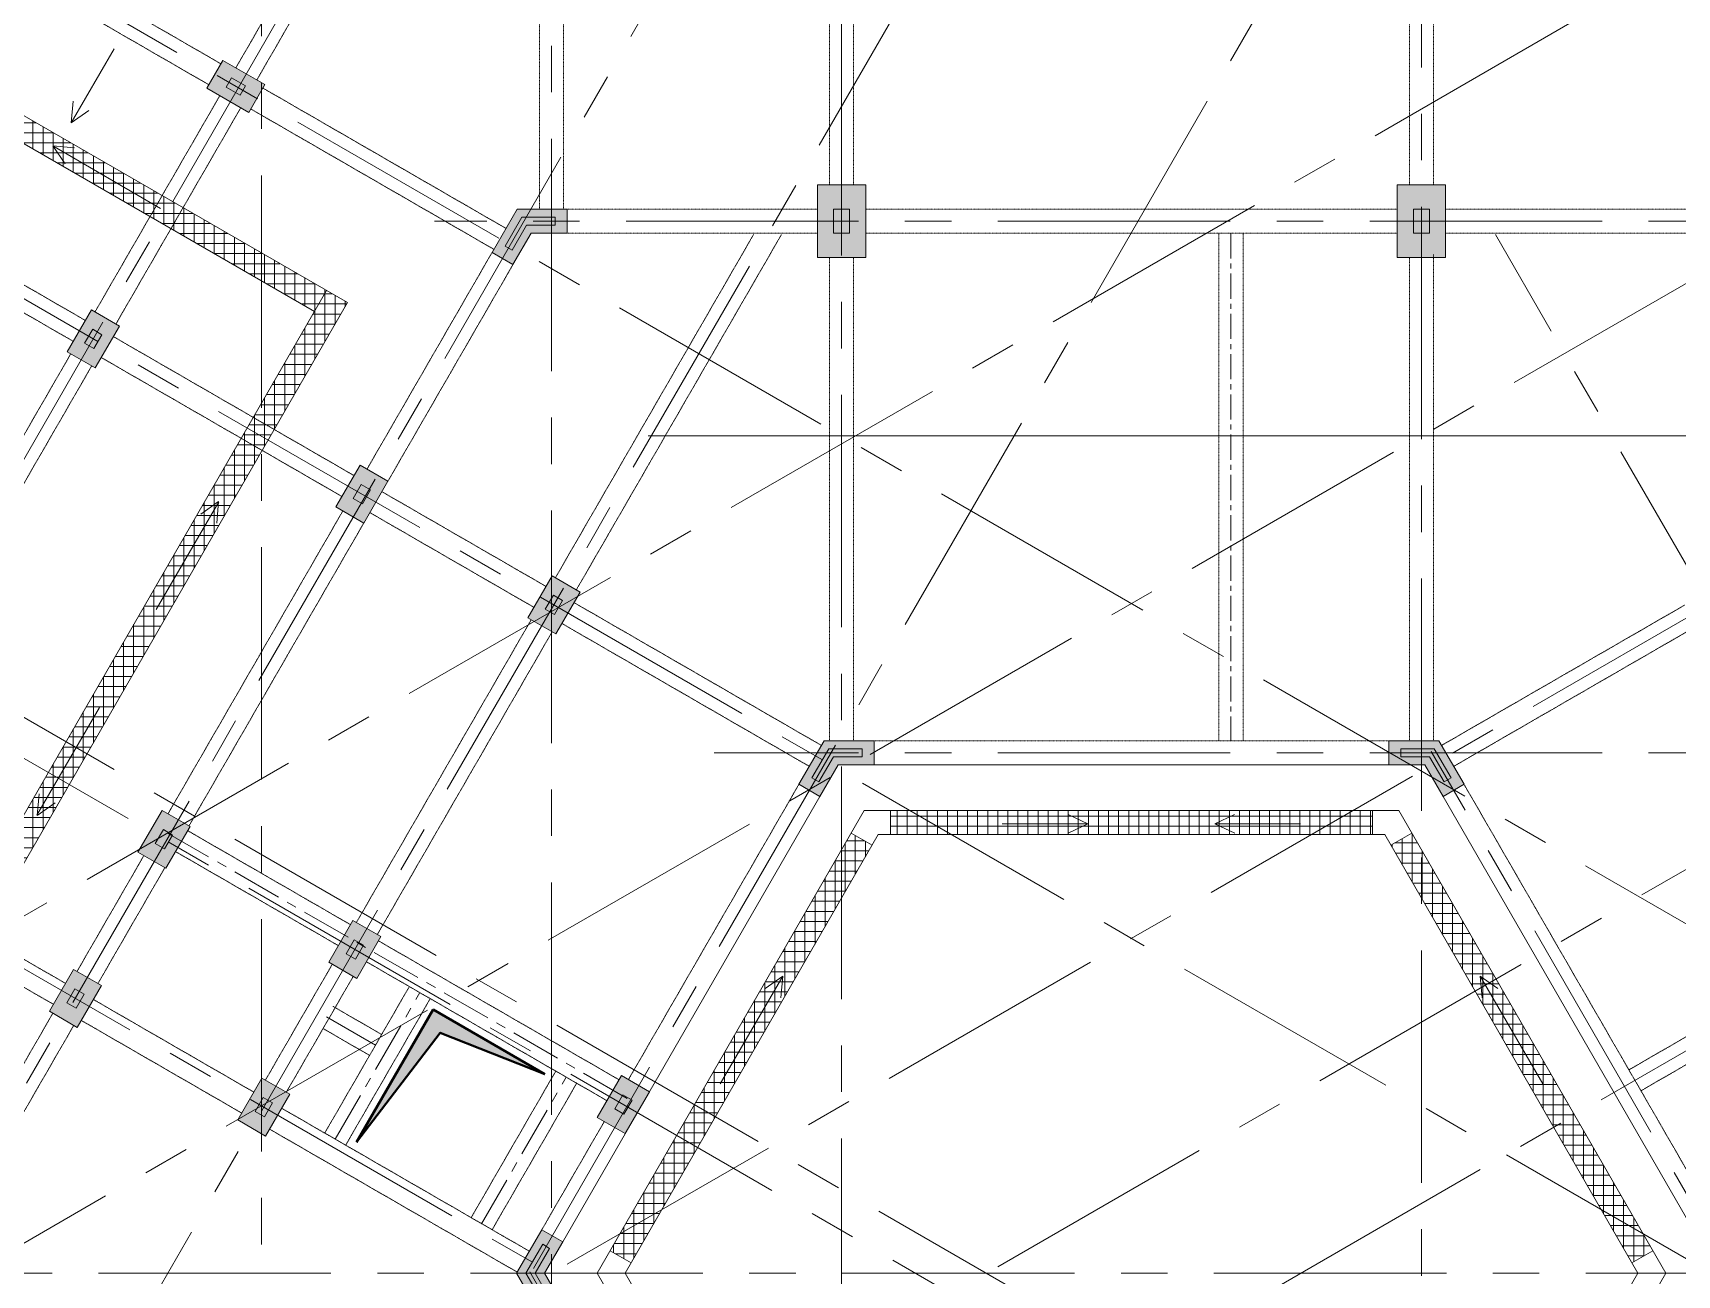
# Model space of a CAD drawing. Header units: millimetres. Extents: x 340192 to 549303, y -616317 to -538642.
# Drawn here: x 540848 to 543059, y -585735 to -584065 of the extents above; entities that cross this region are included whole.
import ezdxf
from ezdxf.lldxf.tags import DXFTag

# ---------------------------------------------------------------- set-up
doc = ezdxf.new("R2010")
doc.units = ezdxf.units.MM
doc.header["$LTSCALE"] = 250
doc.header["$MEASUREMENT"] = 0
for name, pattern in [('( Center )', [2, 1.25, -0.25, 0.25, -0.25]), ('__CENTER__0', [2000, 1250, -250, 250, -250]), ('HIDDEN', [375, 250, -125])]:
    doc.linetypes.add(name, pattern=pattern)
for name, color, linetype, lineweight in [('CV-AB-CJ', 2, 'Continuous', 0), ('CV-CB-BEAM', 7, 'Continuous', 0), ('CV-CB-COLUMN', 3, 'Continuous', 0), ('CV-CB-DRAIN', 25, 'Continuous', 0), ('CV-CB-GRID', 8, 'CENTER', 5), ('CV-CB-SHADE', 25, 'Continuous', 0), ('CV-GRID_LINE', 8, 'CENTER', 0), ('CV-MISC', 3, 'Continuous', 0), ('CV-SHADE', 25, 'Continuous', 0), ('CV-WALL', 3, 'Continuous', 40)]:
    doc.layers.add(name, color=color, linetype=linetype, lineweight=lineweight)
tags = doc.linetypes.add('CENTER', pattern=[2, 1.25, -0.25, 0.25, -0.25]).pattern_tags.tags
tags[10:11] = [DXFTag(74, 4), DXFTag(75, 0), DXFTag(340, '0'), DXFTag(46, 1.0), DXFTag(50, 0.0), DXFTag(44, 0.0), DXFTag(45, 0.0)]
tags[8:9] = [DXFTag(74, 4), DXFTag(75, 0), DXFTag(340, '0'), DXFTag(46, 1.0), DXFTag(50, 0.0), DXFTag(44, 0.0), DXFTag(45, 0.0)]
tags[6:7] = [DXFTag(74, 4), DXFTag(75, 0), DXFTag(340, '0'), DXFTag(46, 1.0), DXFTag(50, 0.0), DXFTag(44, 0.0), DXFTag(45, 0.0)]
tags[4:5] = [DXFTag(74, 4), DXFTag(75, 0), DXFTag(340, '0'), DXFTag(46, 1.0), DXFTag(50, 0.0), DXFTag(44, 0.0), DXFTag(45, 0.0)]
pattern_1 = [(210, (0, 0), (211588534117.6836, -366482091390.8489), []), (300.0000000000001, (0, 0), (366482091390.849, 211588534117.6835), [])]

msp = doc.modelspace()

# ---------------------------------------------------------------- hatches: boundary and pattern name
at = {"layer": 'CV-CB-DRAIN', "linetype": 'Continuous', "ltscale": 0.000108333329468254}
h = msp.add_hatch(dxfattribs=at)
h.set_pattern_fill('NET', color=8, style=0, pattern_type=2)
h.set_pattern_definition(pattern_1)
h.paths.add_polyline_path([(540677.0919029257, -584084.859741576), (540660.8419035053, -584113.0055661949), (541226.2260832795, -584439.4302745828), (541242.4760826994, -584411.2844499642)])
h.paths.add_polyline_path([(540115.067834598, -585058.313982995), (540098.8178351781, -585086.4598076137), (540664.2020149523, -585412.884516002), (540680.4520143726, -585384.7386913833)])
h = msp.add_hatch(dxfattribs=at)
h.set_pattern_fill('NET', color=8, style=0, pattern_type=2)
h.set_pattern_definition(pattern_1)
h.paths.add_polyline_path([(540815.6523082193, -584202.3853950296), (540787.4601284212, -584186.1086324343), (540241.7324146937, -585131.4438124096), (540269.8782393121, -585147.6938118299)])
h.paths.add_polyline_path([(541270.6219073186, -584427.5344493843), (541242.4760826994, -584411.2844499642), (540664.2020149523, -585412.884516002), (540692.3478395712, -585429.1345154222)])
h = msp.add_hatch(dxfattribs=at)
h.set_pattern_fill('NET', color=256, style=0, pattern_type=2)
h.set_pattern_definition([(0, (0, 0), (0, 846354136.470734), []), (90, (0, 0), (-846354136.470734, 5.183793670870033e-08), [])])
h.paths.add_polyline_path([(542649.4203075664, -585110.4153659169), (542000.7675169489, -585110.4153659169), (542000.7675169489, -585142.9153647574), (542649.4203075664, -585142.9153647574)])
h = msp.add_hatch(dxfattribs=at)
h.set_pattern_fill('NET', color=256, style=0, pattern_type=2)
h.set_pattern_definition([(240, (0, 0), (732964182.781697, -423177068.2353674), []), (329.9999999999999, (0, 0), (423177068.2353675, 732964182.7816969), [])])
h.paths.add_polyline_path([(541976.3925178184, -585156.9882770667), (541948.2466931998, -585140.7382776465), (541623.9202978917, -585702.4880725567), (541652.0661225105, -585718.7380719769)])
h = msp.add_hatch(dxfattribs=at)
h.set_pattern_fill('NET', color=256, style=0, pattern_type=2)
h.set_pattern_definition([(120, (0, 0), (-732964182.7816975, -423177068.2353666), []), (210, (0, 0), (423177068.2353677, -732964182.7816969), [])])
h.paths.add_polyline_path([(542701.9411313154, -585140.7382776465), (542673.7953066966, -585156.9882770667), (542998.1217020048, -585718.7380719766), (543026.2675266237, -585702.4880725562)])
at = {"layer": 'CV-CB-SHADE', "ltscale": 2.900624896512499e-07}
h = msp.add_hatch(dxfattribs=at)
h.set_pattern_fill('NET', color=256, style=0, pattern_type=2)
h.set_pattern_definition([(0, (62352.936103, -57441.8344), (0, 13.541666), []), (90, (62352.936103, -57441.8344), (-13.541666, 8.293522051011272e-16), [])])
h.paths.add_polyline_path([(540665.7674228139, -584115.8493160935), (540787.4601284212, -584186.1086324342), (540241.7324146937, -585131.4438124096), (540119.9933539073, -585061.1577328936), (540103.7433544867, -585089.3035575125), (540692.3478395712, -585429.1345154222), (541270.6219073186, -584427.5344493843), (540682.0174222345, -584087.7034914747)])
h.paths.add_polyline_path([(541226.2260832795, -584439.4302745827), (540680.4520143726, -585384.7386913832), (540269.8782393121, -585147.6938118299), (540815.652308219, -584202.3853950296)], flags=16)
at = {"layer": 'CV-CB-SHADE', "ltscale": 0.108333329468254, "extrusion": (0, 0, -1)}
for points in [[(-541137.9275509166, -584171.752288963), (-541159.5942168104, -584134.2245228047), (-541103.3025675731, -584101.7245239641), (-541081.6359016789, -584139.2522901222)], [(-541967.5939258289, -584366.7070591173), (-541967.5939258289, -584269.2070625959), (-541902.5939281477, -584269.2070625959), (-541902.5939281477, -584366.7070591173)], [(-542747.5938980001, -584366.7070591173), (-542747.5938980001, -584269.2070625959), (-542682.5939003191, -584269.2070625959), (-542682.5939003191, -584366.7070591173)], [(-540931.4126285807, -584515.3632922487), (-540963.9126274212, -584459.0716430095), (-540926.3848612643, -584437.4049771158), (-540893.8848624238, -584493.6966263552)], [(-541292.6173778552, -584723.9049514753), (-541325.117376696, -584667.6133022361), (-541287.5896105365, -584645.9466363424), (-541255.089611696, -584702.2382855817)], [(-541550.9269821246, -584872.9581380512), (-541583.4269809647, -584816.666488812), (-541545.8992148055, -584794.9998229184), (-541513.3992159652, -584851.2914721577)], [(-541026.4413453005, -585188.1853635007), (-541058.9413441413, -585131.8937142633), (-541021.4135779828, -585110.2270483695), (-540988.9135791423, -585166.5186976071)], [(-541283.0729244318, -585336.2697418111), (-541315.5729232721, -585279.9780925736), (-541278.0451571135, -585258.3114266798), (-541245.5451582728, -585314.6030759175)], [(-540907.3083617213, -585402.1130750905), (-540939.808360562, -585345.821425853), (-540902.2805944037, -585324.1547599592), (-540869.7805955628, -585380.4464091968)], [(-541160.656261314, -585548.3016201352), (-541193.1562601548, -585492.0099708976), (-541155.6284939963, -585470.3433050038), (-541123.128495156, -585526.6349542415)], [(-541644.2421956835, -585544.8728507755), (-541676.7421945239, -585488.5812015377), (-541639.2144283658, -585466.9145356442), (-541606.714429525, -585523.2061848817)]]:
    msp.add_hatch(color=25, dxfattribs=at).paths.add_polyline_path(points)
at = {"layer": 'CV-CB-SHADE', "linetype": 'Continuous', "ltscale": 0.108333329468254, "extrusion": (0, 0, -1)}
for points in [[(-541493.2345611079, -584376.4257972046), (-541517.6095602378, -584334.2070602769), (-541566.3595585, -584334.2070602769), (-541566.3595585, -584301.7070614364), (-541498.8456771622, -584301.7070614364), (-541465.0887364923, -584360.1757977867)], [(-541906.0399888421, -585091.4257716945), (-541930.4149879719, -585049.2070347667), (-541979.164986234, -585049.2070347667), (-541979.164986234, -585016.7070359263), (-541911.6511048962, -585016.7070359263), (-541877.8941642268, -585075.1757722765)], [(-542744.1478356731, -585091.4257716945), (-542772.2936602889, -585075.1757722765), (-542738.536719619, -585016.7070359263), (-542671.0228382814, -585016.7070359263), (-542671.0228382814, -585049.2070347667), (-542719.7728365436, -585049.2070347667)], [(-541531.9652375713, -585791.2797189307), (-541560.1110621864, -585775.0297195116), (-541535.7360630556, -585732.8109825847), (-541560.1110621862, -585690.5922456548), (-541531.9652375671, -585674.3422462348), (-541498.2082968989, -585732.8109825818)]]:
    msp.add_hatch(color=25, dxfattribs=at).paths.add_polyline_path(points)
at = {"layer": 'CV-CB-SHADE', "ltscale": 2.900624896512499e-07}
h = msp.add_hatch(dxfattribs=at)
h.set_pattern_fill('NET', color=256, style=0, pattern_type=2)
h.set_pattern_definition([(0, (62147.361753, -60527.57887200001), (0, 13.541666), []), (90, (62147.361753, -60527.57887200001), (-13.541666, 8.293795901011272e-16), [])])
h.paths.add_polyline_path([(542000.7675169489, -585110.4153659169), (542000.7675169489, -585142.9153647574), (542649.4203075664, -585142.9153647574), (542649.4203075664, -585110.4153659169)])
h = msp.add_hatch(dxfattribs=at)
h.set_pattern_fill('NET', color=256, style=0, pattern_type=2)
h.set_pattern_definition([(0, (62009.91489099999, -60506.49624099999), (0, 13.541666), []), (90, (62009.91489099999, -60506.49624099999), (-13.541666, 8.293522051011272e-16), [])])
h.paths.add_polyline_path([(541623.9202978917, -585702.4880725567), (541652.0661225105, -585718.7380719769), (541976.3925178184, -585156.9882770667), (541948.2466931998, -585140.7382776465)])
h = msp.add_hatch(dxfattribs=at)
h.set_pattern_fill('NET', color=256, style=0, pattern_type=2)
h.set_pattern_definition([(0, (62528.665949, -60536.45576900001), (0, 13.541666), []), (90, (62528.665949, -60536.45576900001), (-13.541666, 8.293522051011272e-16), [])])
h.paths.add_polyline_path([(542701.9411313154, -585140.7382776465), (542673.7953066966, -585156.9882770667), (542998.1217020048, -585718.7380719766), (543026.2675266237, -585702.4880725562)])
at = {"layer": 'CV-SHADE', "linetype": 'Continuous', "ltscale": 0.0001354166618353175, "extrusion": (0, 0, -1)}
msp.add_hatch(color=256, dxfattribs=at).paths.add_polyline_path([(-541283.0145498769, -585556.4808670261), (-541395.5090298074, -585409.2632332871), (-541536.0385089013, -585464.8884655435), (-541386.0028019842, -585378.265309767)])

# ---------------------------------------------------------------- linework, layer by layer
at = {"layer": 'CV-AB-CJ', "color": 2, "ltscale": 0.108333329468254, "elevation": -232618.3581782758, "flags": 128}
for points in [[(541505.1003048554, -584312.5403943832), (541550.1095590796, -584312.5403943832), (541550.1095590796, -584323.3737273301), (541511.3549325487, -584323.3737273301), (541491.9776192812, -584356.9362184238), (541482.5956777422, -584351.5195519504), (541505.1003048554, -584312.5403943832)], [(541917.9057325899, -585027.540368873), (541962.9149868138, -585027.540368873), (541962.9149868138, -585038.3737018199), (541924.1603602829, -585038.3737018199), (541904.7830470159, -585071.9361929137), (541895.4011054762, -585066.5195264401), (541917.9057325899, -585027.540368873)], [(542732.2820935637, -585027.540368873), (542687.2728393389, -585027.540368873), (542687.2728393389, -585038.3737018199), (542726.0274658703, -585038.3737018199), (542745.4047791372, -585071.9361929137), (542754.7867206767, -585066.5195264401), (542732.2820935637, -585027.540368873)], [(541510.7175537586, -585732.8109847553), (541533.2221808702, -585693.8318271914), (541542.60412241, -585699.2484936648), (541523.2268091448, -585732.810984755), (541542.6041224133, -585766.373475848), (541533.222180874, -585771.7901423216), (541510.7175537586, -585732.8109847553)]]:
    msp.add_lwpolyline(points, dxfattribs=at)
at = {"layer": 'CV-AB-CJ', "color": 2, "ltscale": 0.0001354166618353174}
for points in [[(541133.6081027389, -584135.9004608805, -232618.3581782758), (541126.3858988298, -584148.4096849936, -232618.3581782758), (541107.6220157506, -584137.5763520466, -232618.3581782758), (541114.84421966, -584125.0671279335, -232618.3581782758)], [(540940.5700234534, -584470.6132950962, -232618.3581782758), (540928.0607993404, -584463.3910911874, -232618.3581782758), (540917.2274663938, -584482.1549742668, -232618.3581782758), (540929.7366905067, -584489.3771781756, -232618.3581782758)], [(541301.774772726, -584679.1549543224, -232618.3581782758), (541289.2655486128, -584671.9327504134, -232618.3581782758), (541278.4322156663, -584690.6966334928, -232618.3581782758), (541290.9414397794, -584697.9188374018, -232618.3581782758)], [(541560.0843769953, -584828.2081408983, -232618.3581782758), (541547.5751528823, -584820.9859369894, -232618.3581782758), (541536.7418199355, -584839.7498200687, -232618.3581782758), (541549.2510440486, -584846.9720239777, -232618.3581782758)], [(541035.598740989, -585143.4353668218, -232618.3581782758), (541023.0895168761, -585136.2131629129, -232618.3581782758), (541012.2561839294, -585154.9770459924, -232618.3581782758), (541024.7654080427, -585162.1992499011, -232618.3581782758)], [(541292.2303201201, -585291.5197451321, -232618.3581782758), (541279.7210960068, -585284.2975412232, -232618.3581782758), (541268.8877630605, -585303.0614243026, -232618.3581782758), (541281.3969871731, -585310.2836282116, -232618.3581782758)], [(540916.4657574099, -585357.3630784114, -232618.3581782758), (540903.9565332968, -585350.1408745026, -232618.3581782758), (540893.1232003503, -585368.904757582, -232618.3581782758), (540905.6324244629, -585376.1269614908, -232618.3581782758)], [(541169.8136570024, -585503.5516234562, -232618.3581782758), (541157.3044328897, -585496.3294195475, -232618.3581782758), (541146.471099943, -585515.0933026267, -232618.3581782758), (541158.9803240561, -585522.3155065356, -232618.3581782758)], [(541653.3995913722, -585500.1228540938, -232618.3581782758), (541640.8903672592, -585492.900650185, -232618.3581782758), (541630.0570343124, -585511.6645332644, -232618.3581782758), (541642.5662584255, -585518.8867371732, -232618.3581782758)]]:
    msp.add_3dface(points, dxfattribs=at)
at = {"layer": 'CV-AB-CJ', "color": 2, "ltscale": 0.108333329468254}
for points in [[(541945.9272599353, -584301.7070614364, -232618.3581782758), (541924.2605940417, -584301.7070614364, -232618.3581782758), (541924.2605940417, -584334.2070602769, -232618.3581782758), (541945.9272599353, -584334.2070602769, -232618.3581782758)], [(542725.9272321066, -584301.7070614364, -232618.3581782758), (542704.2605662128, -584301.7070614364, -232618.3581782758), (542704.2605662128, -584334.2070602769, -232618.3581782758), (542725.9272321066, -584334.2070602769, -232618.3581782758)]]:
    msp.add_3dface(points, dxfattribs=at)
at = {"layer": 'CV-CB-BEAM', "linetype": 'HIDDEN', "ltscale": 4.333333178730159e-07}
for p, q in [((541528.8439406661, -583917.1237422961, -232618.3581782758), (541528.8439406661, -584301.7070614364, -232618.3581782758)), ((541561.3439395064, -583917.1237422961, -232618.3581782758), (541561.3439395064, -584301.7070614364, -232618.3581782758)), ((541918.8439267514, -583907.9154088192, -232618.3581782758), (541918.8439267514, -584269.2070625959, -232618.3581782758)), ((541951.3439255919, -583907.9154088192, -232618.3581782758), (541951.3439255919, -584269.2070625959, -232618.3581782758)), ((542698.8438989228, -584269.2070625959, -232618.3581782758), (542698.8438989228, -583907.9154088192, -232618.3581782758)), ((542731.3438977635, -584269.2070625959, -232618.3581782758), (542731.3438977635, -583907.9154088192, -232618.3581782758)), ((540790.9901635292, -583927.6655011115, -232618.3581782758), (541100.5942343358, -584106.4154947344, -232618.3581782758)), ((541120.659158602, -584111.7453564669, -232618.3581782758), (541221.1582564615, -583937.6758128598, -232618.3581782758)), ((540774.7401641094, -583955.8113257291, -232618.3581782758), (541084.344234916, -584134.561319352, -232618.3581782758)), ((541148.8049832209, -584127.9953558873, -232618.3581782758), (541249.3040810804, -583953.9258122799, -232618.3581782758)), ((541156.8858835729, -584138.9154935756, -232618.3581782758), (541483.8465454085, -584327.6863197013, -232618.3581782758)), ((541098.9924927086, -584149.2731226255, -232618.3581782758), (540931.0758320325, -584440.1133103536, -232618.3581782758)), ((540959.2216566516, -584456.3633097738, -232618.3581782758), (541127.1383173276, -584165.5231220459, -232618.3581782758)), ((541140.6358841528, -584167.0613181943, -232618.3581782758), (541467.5965459881, -584355.8321443198, -232618.3581782758)), ((540586.6082281275, -584259.998729591, -232618.3581782758), (540918.2598615533, -584451.4778894268, -232618.3581782758)), ((540570.3582287076, -584288.1445542098, -232618.3581782758), (540902.0098621335, -584479.6237140457, -232618.3581782758)), ((541902.5939273313, -584301.7070614364, -232618.3581782758), (541566.3595584998, -584301.7070614364, -232618.3581782758)), ((542682.5938995028, -584301.7070614364, -232618.3581782758), (541967.5939250122, -584301.7070614364, -232618.3581782758)), ((543083.8282660156, -584301.7070614364, -232618.3581782758), (542747.5938971837, -584301.7070614364, -232618.3581782758)), ((541550.3194516703, -584797.5518478614, -232618.3581782758), (541816.7726076868, -584336.0414438046, -232618.3581782758)), ((541902.5939273313, -584334.2070602768, -232618.3581782758), (541566.3595584998, -584334.2070602768, -232618.3581782758)), ((541578.4652762888, -584813.8018472812, -232618.3581782758), (541854.3003738449, -584336.0414438046, -232618.3581782758)), ((542682.5938995028, -584334.2070602768, -232618.3581782758), (541967.5939250122, -584334.2070602768, -232618.3581782758)), ((542442.6355747309, -584334.2070602768, -232618.3581782758), (542442.6355747309, -585016.7070359269, -232618.3581782758)), ((542475.1355735714, -584334.2070602768, -232618.3581782758), (542475.1355735714, -585016.7070359269, -232618.3581782758)), ((543083.8282660156, -584334.2070602769, -232618.3581782758), (542747.5938971837, -584334.2070602769, -232618.3581782758)), ((541465.0887364915, -584360.1757977863, -232618.3581782758), (541296.9715520776, -584651.3633028169, -232618.3581782758)), ((542731.3438977635, -584362.9153925853, -232618.3581782758), (542731.3438977635, -585016.7070359269, -232618.3581782758)), ((541493.2345611107, -584376.4257972062, -232618.3581782758), (541325.1173766962, -584667.6133022372, -232618.3581782758)), ((541918.8439267514, -584366.7070591173, -232618.3581782758), (541918.8439267514, -585016.707035927, -232618.3581782758)), ((541951.3439255919, -584366.7070591173, -232618.3581782758), (541951.3439255919, -585016.707035927, -232618.3581782758)), ((542698.8438989228, -584366.7070591173, -232618.3581782758), (542698.8438989228, -585016.7070359269, -232618.3581782758)), ((540955.7876277108, -584473.1445553198, -232618.3581782758), (541279.4646108261, -584660.0195486521, -232618.3581782758)), ((540898.5758331921, -584496.4049595913, -232618.3581782758), (540541.0758459469, -585115.6131012052, -232618.3581782758)), ((540569.221670566, -585131.8631006255, -232618.3581782758), (540926.7216578113, -584512.6549590116, -232618.3581782758)), ((540939.5376282908, -584501.2903799388, -232618.3581782758), (541263.2146114063, -584688.1653732711, -232618.3581782758)), ((541316.9923769856, -584681.6862145461, -232618.3581782758), (541537.738737073, -584809.1341849656, -232618.3581782758)), ((541264.4715532368, -584707.6549520546, -232618.3581782758), (541029.3882282915, -585114.831214872, -232618.3581782758)), ((541300.7423775658, -584709.8320391653, -232618.3581782758), (541521.4887376532, -584837.2800095845, -232618.3581782758)), ((541292.6173778555, -584723.9049514749, -232618.3581782758), (541057.5340529106, -585131.081214292, -232618.3581782758)), ((541575.2665032324, -584830.8008508596, -232618.3581782758), (541908.054693974, -585022.9362023678, -232618.3581782758)), ((543068.8230601005, -584834.321683595, -232618.3581782758), (542742.133130541, -585022.9362023677, -232618.3581782758)), ((541282.7361278833, -585261.0197599168, -232618.3581782758), (541517.8194528291, -584853.8434971002, -232618.3581782758)), ((541310.8819525018, -585277.2697593367, -232618.3581782758), (541545.9652774476, -584870.0934965198, -232618.3581782758)), ((541559.0165038122, -584858.9466754787, -232618.3581782758), (541891.8046945535, -585051.0820269863, -232618.3581782758)), ((543085.0730595203, -584862.467508214, -232618.3581782758), (542758.3831299614, -585051.0820269863, -232618.3581782758)), ((541979.164986234, -585016.707035927, -232618.3581782758), (542689.4619573839, -585016.7070359269, -232618.3581782758)), ((541648.596369905, -585472.3312021175, -232618.3581782758), (541877.8941642318, -585075.1757722797, -232618.3581782758)), ((542772.293660283, -585075.1757722799, -232618.3581782758), (543127.4421458499, -585690.3109935127, -232618.3581782758)), ((541274.7596800242, -585264.0020418128, -232618.3581782758), (541055.691345075, -585137.5228796586, -232618.3581782758)), ((540559.7956288509, -585151.4394836742, -232618.3581782758), (540891.4472622745, -585342.9186435088, -232618.3581782758)), ((540543.5456294302, -585179.5853082931, -232618.3581782758), (540875.1972628537, -585371.0644681274, -232618.3581782758)), ((540996.8882294517, -585171.1228641089, -232618.3581782758), (540906.9715659915, -585326.8630936684, -232618.3581782758)), ((541258.5096806035, -585292.1478664319, -232618.3581782758), (541039.4413456545, -585165.6687042778, -232618.3581782758)), ((541025.0340540704, -585187.3728635287, -232618.3581782758), (540935.1173906103, -585343.1130930886, -232618.3581782758)), ((542994.0081215509, -585459.1964839681, -232618.3581782758), (543327.0670462059, -585266.904824162, -232618.3581782758)), ((541636.0401622268, -585472.5874254659, -232618.3581782758), (541312.2874461837, -585285.6687077067, -232618.3581782758)), ((543010.2581209716, -585487.3423085873, -232618.3581782758), (543351.2916959372, -585290.4464822776, -232618.3581782758)), ((541619.7901628063, -585500.733250085, -232618.3581782758), (541296.0374467628, -585313.814532326, -232618.3581782758)), ((541160.3194655832, -585473.0516387128, -232618.3581782758), (541250.2361290433, -585317.3114091537, -232618.3581782758)), ((541188.4652902022, -585489.3016381329, -232618.3581782758), (541278.3819536614, -585333.5614085745, -232618.3581782758)), ((541240.1454734484, -585544.2396495965, -232618.3581782758), (541353.8954693907, -585347.218877265, -232618.3581782758)), ((540928.9750284337, -585364.585309403, -232618.3581782758), (541144.7596838443, -585489.1686382914, -232618.3581782758)), ((541316.6932544055, -585411.6550037733, -232618.3581782758), (541250.860580651, -585373.6464918595, -232618.3581782758)), ((541268.2912980672, -585560.4896490168, -232618.3581782758), (541382.0412940093, -585363.4688766852, -232618.3581782758)), ((540874.471567151, -585383.154742906, -232618.3581782758), (540674.7865617595, -585729.0193177537, -232618.3581782758)), ((540902.6173917869, -585399.404742336, -232618.3581782758), (540734.5002073668, -585690.592247377, -232618.3581782758)), ((540912.7250290134, -585392.7311340217, -232618.3581782758), (541128.5096844238, -585517.31446291, -232618.3581782758)), ((541300.4432549848, -585439.8008283924, -232618.3581782758), (541237.8942607694, -585403.6881497444, -232618.3581782758)), ((541437.0871209725, -585657.943962809, -232618.3581782758), (541550.8371169141, -585460.9231904775, -232618.3581782758)), ((541465.2329455911, -585674.1939622294, -232618.3581782758), (541578.9829415326, -585477.1731898978, -232618.3581782758)), ((541182.2874500038, -585510.8353041856, -232618.3581782758), (541515.346373431, -585703.1269632827, -232618.3581782758)), ((541531.9652382225, -585674.3422479363, -232618.3581782758), (541616.096371065, -585528.6228513544, -232618.3581782758)), ((541166.037450583, -585538.9811288043, -232618.3581782758), (541499.0963740112, -585731.2727879017, -232618.3581782758))]:
    msp.add_line(p, q, dxfattribs=at)
at = {"layer": 'CV-CB-BEAM', "linetype": 'Continuous', "ltscale": 0.000108333329468254}
for p, q in [((541979.164986234, -585049.2070347674, -232618.3581782758), (542671.0228382814, -585049.2070347673, -232618.3581782758)), ((541560.1110628415, -585690.5922473564, -232618.3581782758), (541906.0399888511, -585091.4257716996, -232618.3581782758)), ((542744.1478356641, -585091.4257717, -232618.3581782758), (543090.0767616745, -585690.5922473568, -232618.3581782758))]:
    msp.add_line(p, q, dxfattribs=at)
at = {"layer": 'CV-CB-COLUMN', "color": 8, "linetype": '__CENTER__0', "ltscale": 0.000108333329468254}
msp.add_line((542458.8855741512, -584334.2070602768, -232618.3581782758), (542458.8855741495, -585016.7070359269, -232618.3581782758), dxfattribs=at)
at = {"layer": 'CV-CB-COLUMN', "color": 8, "linetype": '__CENTER__0', "ltscale": 0.000216666658936508}
for p, q in [((541646.9019384647, -585497.6223579805, -232618.3581782758), (541028.8024614678, -585140.7624585495, -232618.3581782758)), ((541254.2183857582, -585552.3646493067, -232618.3581782758), (541367.9683817005, -585355.343876975, -232618.3581782758)), ((541451.1600332818, -585666.0689625193, -232618.3581782758), (541564.9100292232, -585469.0481901875, -232618.3581782758))]:
    msp.add_line(p, q, dxfattribs=at)
at = {"layer": 'CV-CB-COLUMN', "color": 3, "ltscale": 0.0001354166618353174, "elevation": -232618.3581782758, "flags": 128}
for points in [[(541156.8858835752, -584138.9154935724), (541159.5942168104, -584134.2245228047), (541103.3025675731, -584101.7245239641), (541100.5942343374, -584106.4154947314)], [(541498.8456771622, -584301.7070614364), (541566.3595585, -584301.7070614364), (541566.3595585, -584334.2070602769), (541517.6095602374, -584334.2070602769), (541493.2345611082, -584376.4257972047), (541465.0887364923, -584360.1757977866), (541498.8456771622, -584301.7070614364)], [(541911.6511048962, -585016.7070359263), (541979.164986234, -585016.7070359263), (541979.164986234, -585049.2070347668), (541930.4149879717, -585049.2070347668), (541906.0399888427, -585091.4257716946), (541877.8941642268, -585075.1757722766), (541911.6511048962, -585016.7070359263)], [(542738.5367212562, -585016.7070359263), (542671.022839919, -585016.7070359263), (542671.022839919, -585049.2070347668), (542719.772838181, -585049.2070347668), (542744.1478373107, -585091.4257716946), (542772.2936619263, -585075.1757722766), (542738.5367212562, -585016.7070359263)], [(541498.2082983725, -585732.8109847556), (541531.9652390408, -585674.3422484088), (541560.1110636595, -585690.5922478287), (541535.7360645287, -585732.8109847588), (541560.1110636601, -585775.0297216855), (541531.9652390446, -585791.2797211047), (541498.2082983725, -585732.8109847556)]]:
    msp.add_lwpolyline(points, dxfattribs=at)
at = {"layer": 'CV-CB-COLUMN', "color": 3, "ltscale": 0.0001354166618353174}
for points in [[(541159.5942168104, -584134.2245228047, -232618.3581782758), (541137.9275509166, -584171.752288963, -232618.3581782758), (541081.6359016789, -584139.2522901222, -232618.3581782758), (541103.3025675731, -584101.7245239641, -232618.3581782758)], [(541967.5939258289, -584269.2070625959, -232618.3581782758), (541902.5939281477, -584269.2070625959, -232618.3581782758), (541902.5939281477, -584366.7070591173, -232618.3581782758), (541967.5939258289, -584366.7070591173, -232618.3581782758)], [(542747.5938980001, -584269.2070625959, -232618.3581782758), (542682.5939003191, -584269.2070625959, -232618.3581782758), (542682.5939003191, -584366.7070591173, -232618.3581782758), (542747.5938980001, -584366.7070591173, -232618.3581782758)], [(540963.9126274212, -584459.0716430095, -232618.3581782758), (540926.3848612643, -584437.4049771158, -232618.3581782758), (540893.8848624238, -584493.6966263552, -232618.3581782758), (540931.4126285807, -584515.3632922488, -232618.3581782758)], [(541325.1173766962, -584667.6133022356, -232618.3581782758), (541287.5896105366, -584645.9466363419, -232618.3581782758), (541255.089611696, -584702.2382855813, -232618.3581782758), (541292.6173778555, -584723.9049514749, -232618.3581782758)], [(541583.4269809654, -584816.6664888115, -232618.3581782758), (541545.8992148059, -584794.999822918, -232618.3581782758), (541513.3992159654, -584851.2914721572, -232618.3581782758), (541550.9269821249, -584872.9581380507, -232618.3581782758)], [(541058.9413449595, -585131.8937147352, -232618.3581782758), (541021.4135787998, -585110.2270488415, -232618.3581782758), (540988.9135799593, -585166.518698078, -232618.3581782758), (541026.441346119, -585188.1853639717, -232618.3581782758)], [(541315.5729240902, -585279.9780930455, -232618.3581782758), (541278.0451579307, -585258.3114271519, -232618.3581782758), (541245.54515909, -585314.6030763885, -232618.3581782758), (541283.0729252495, -585336.2697422821, -232618.3581782758)], [(540939.80836138, -585345.8214263249, -232618.3581782758), (540902.2805952206, -585324.1547604311, -232618.3581782758), (540869.7805963802, -585380.4464096677, -232618.3581782758), (540907.3083625395, -585402.1130755612, -232618.3581782758)], [(541193.1562609727, -585492.0099713694, -232618.3581782758), (541155.6284948133, -585470.3433054758, -232618.3581782758), (541123.128495973, -585526.6349547125, -232618.3581782758), (541160.6562621323, -585548.3016206061, -232618.3581782758)], [(541676.7421953423, -585488.5812020098, -232618.3581782758), (541639.2144291828, -585466.9145361161, -232618.3581782758), (541606.7144303423, -585523.2061853528, -232618.3581782758), (541644.2421965018, -585544.8728512464, -232618.3581782758)]]:
    msp.add_3dface(points, dxfattribs=at)
at = {"layer": 'CV-CB-DRAIN', "color": 8, "linetype": 'Continuous', "ltscale": 0.000108333329468254}
for p, q in [((540683.6592620033, -584088.6514081074, -232618.3581782758), (541270.6219073186, -584427.5344493843, -232618.3581782758)), ((540815.6523082193, -584202.3853950296, -232618.3581782758), (541226.2260832795, -584439.4302745828, -232618.3581782758)), ((541242.4760826994, -584411.2844499641, -232618.3581782758), (540680.4520143726, -585384.7386913833, -232618.3581782758)), ((541270.6219073186, -584427.5344493843, -232618.3581782758), (540692.3478395712, -585429.1345154222, -232618.3581782758))]:
    msp.add_line(p, q, dxfattribs=at)
at = {"layer": 'CV-CB-DRAIN', "linetype": 'Continuous', "ltscale": 0.000108333329468254}
for p, q in [((542000.7675169489, -585142.9153647574, -232618.3581782758), (542000.7675169489, -585110.4153659169, -232618.3581782758)), ((542649.4203075661, -585142.9153647574, -232618.3581782758), (542649.4203075661, -585110.4153659169, -232618.3581782758)), ((541976.3925178184, -585156.9882770667, -232618.3581782758), (541948.2466931998, -585140.7382776465, -232618.3581782758)), ((542673.7953066966, -585156.9882770667, -232618.3581782758), (542701.9411313154, -585140.7382776465, -232618.3581782758)), ((541652.0661225105, -585718.7380719769, -232618.3581782758), (541623.9202978917, -585702.4880725567, -232618.3581782758)), ((542998.1217020048, -585718.7380719766, -232618.3581782758), (543026.2675266237, -585702.4880725562, -232618.3581782758))]:
    msp.add_line(p, q, dxfattribs=at)
at = {"layer": 'CV-CB-DRAIN', "ltscale": 0.000108333329468254, "elevation": -232618.3581782758, "flags": 128}
for points in [[(542684.4341900656, -585110.4153659169), (541965.7536344499, -585110.4153659169), (541606.4133566421, -585732.8109842862), (541965.7536344499, -586355.2066026554), (542684.4341900656, -586355.2066026554), (543043.7744678735, -585732.8109842858), (542684.4341900656, -585110.4153659169)], [(542665.6703069862, -585142.9153647574), (541984.5175175287, -585142.9153647574), (541643.9411228009, -585732.8109842862), (541984.5175175288, -586322.7066038148), (542665.6703069862, -586322.7066038148), (543006.2467017152, -585732.8109842858), (542665.6703069862, -585142.9153647574)]]:
    msp.add_lwpolyline(points, close=True, dxfattribs=at)
at = {"layer": 'CV-CB-GRID', "ltscale": 0.0005416666473412699}
msp.add_line((544454.4938272039, -584606.6653838896, -232618.3581782758), (541674.913446722, -584606.6653838896, -232618.3581782758), dxfattribs=at)
at = {"layer": 'CV-GRID_LINE', "linetype": '( Center )'}
for p, q in [((541155.0939546552, -589068.9565075363, -232618.3581782758), (541155.0939546552, -581620.7367550356, -232618.3581782758)), ((541545.0939407408, -588519.6828536991, -232618.3581782758), (541545.0939407408, -581620.7367550356, -232618.3581782758)), ((541935.0939268264, -588863.9781948726, -232618.3581782758), (541935.0939268264, -581620.7367550357, -232618.3581782758)), ((542715.0938989982, -588611.1159057289, -232618.3581782758), (542715.0938989982, -581620.7367550356, -232618.3581782758)), ((542191.9208047756, -582288.7657606615, -232618.3581782758), (540202.4058067129, -585734.7068197255, -232618.3581782758)), ((542557.8165240003, -582500.015752652, -232618.3581782758), (540683.0739441069, -585747.1651521416, -232618.3581782758)), ((542811.1644235934, -582646.2042976965, -232618.3581782758), (540856.3626092281, -586032.0203589052, -232618.3581782758)), ((543177.0246656075, -582857.5157398928, -232618.3581782758), (541515.8776214308, -585734.7068192483, -232618.3581782758)), ((544222.3699876532, -583296.9460824758, -232618.3581782758), (538855.4657158984, -586395.5297084885, -232618.3581782758)), ((544505.4434074402, -586090.9699657783, -232618.3581782758), (539825.9071266147, -583389.2384343613, -232618.3581782758)), ((544409.4529038185, -583628.7393736981, -232618.3581782758), (539045.9071544437, -586725.3839559102, -232618.3581782758)), ((545265.1736450188, -586979.9336168563, -232618.3581782758), (539630.9071335722, -583726.9883297872, -232618.3581782758)), ((544867.8464689081, -583814.4189193994, -232618.3581782758), (539287.6619657973, -587036.1399443985, -232618.3581782758)), ((545014.096463696, -584067.7313409637, -232618.3581782758), (539651.2141289014, -587163.9929005973, -232618.3581782758)), ((539387.1571422687, -584149.1756990694, -232618.3581782758), (544671.4057468191, -587200.0380533712, -232618.3581782758)), ((539405.9181447703, -584215.0480912874, -232618.3581782758), (544643.5854902774, -587239.0167431415, -232618.3581782758)), ((546957.906129087, -584317.9570625579, -232618.3581782758), (541387.621557122, -584317.9570625579, -232618.3581782758)), ((544889.5808740406, -587929.9248321721, -232618.3581782758), (542814.6868116091, -584336.102895717, -232618.3581782758)), ((544875.1736589327, -587655.4334077081, -232618.3581782758), (539240.9071474861, -584402.4881206388, -232618.3581782758)), ((539492.4322042958, -587499.5961675413, -232618.3581782758), (543990.5206631161, -584902.6235850027, -232618.3581782758)), ((546957.906129087, -585032.9570370477, -232618.3581782758), (541763.855734304, -585032.9570370477, -232618.3581782758)), ((544523.6851548238, -588141.1748241571, -232618.3581782758), (542728.060218888, -585031.0612037778, -232618.3581782758)), ((541308.4123027289, -585425.9980328123, -232618.3581782758), (541242.5796289751, -585387.9895208974, -232618.3581782758)), ((539436.0272608428, -585732.8109859873, -232618.3581782758), (546957.906129087, -585732.8109859873, -232618.3581782758)), ((541515.877620784, -585730.9151510209, -232618.3581782758), (543311.5025576205, -588841.0287729595, -232618.3581782758))]:
    msp.add_line(p, q, dxfattribs=at)
at = {"layer": 'CV-MISC', "ltscale": 0.0001354166618353175}
for p, q in [((540898.9152721647, -584185.67090777, -232618.3581782758), (540956.8982158361, -584086.0542751262, -232618.3581782758)), ((540898.9152721647, -584185.67090777, -232618.3581782758), (540901.5827015572, -584156.4609423007, -232618.3581782758)), ((540898.9152721647, -584185.67090777, -232618.3581782758), (540922.9968090596, -584168.9252563023, -232618.3581782758)), ((540874.3105173957, -584216.6434614274, -232618.3581782758), (540903.5198315369, -584219.3180136613, -232618.3581782758)), ((540874.3105173957, -584216.6434614274, -232618.3581782758), (540891.0502960248, -584240.7290810735, -232618.3581782758)), ((540874.3105173957, -584216.6434614274, -232618.3581782758), (541019.0694425935, -584300.9492330068, -232618.3581782758)), ((541013.4922965715, -584840.0742109484, -232618.3581782758), (541097.7627658315, -584695.2947318889, -232618.3581782758)), ((541097.2512672925, -584694.9994180696, -232618.3581782758), (541073.2884098487, -584711.9144624211, -232618.3581782758)), ((541097.2512672925, -584694.9994180696, -232618.3581782758), (541094.789876166, -584724.2274665163, -232618.3581782758)), ((540937.3029472033, -584972.038035049, -232618.3581782758), (540852.9971756239, -585116.7969602473, -232618.3581782758)), ((540853.5440509852, -585117.1126988844, -232618.3581782758), (540855.9983147093, -585087.8840510905, -232618.3581782758)), ((540853.5440509852, -585117.1126988844, -232618.3581782758), (540877.5027829426, -585100.1918116354, -232618.3581782758)), ((542266.3588655407, -585128.483544736, -232618.3581782758), (542239.797221897, -585116.041022916, -232618.3581782758)), ((542437.2397230751, -585128.4835447359, -232618.3581782758), (542463.8013667184, -585116.041022916, -232618.3581782758)), ((542266.3588655407, -585128.483544736, -232618.3581782758), (542151.0963788765, -585128.250255076, -232618.3581782758)), ((542266.3588655407, -585128.483544736, -232618.3581782758), (542239.7470727431, -585140.8184442648, -232618.3581782758)), ((542437.2397230751, -585128.4835447359, -232618.3581782758), (542552.5022097391, -585128.250255076, -232618.3581782758)), ((542437.2397230751, -585128.4835447359, -232618.3581782758), (542463.8515158728, -585140.8184442648, -232618.3581782758)), ((541856.3536291011, -585333.261108135, -232618.3581782758), (541772.0831598405, -585478.0405871945, -232618.3581782758)), ((541856.3536291011, -585333.261108135, -232618.3581782758), (541832.2720922065, -585350.0067596027, -232618.3581782758)), ((541856.3536291011, -585333.261108135, -232618.3581782758), (541853.6861997083, -585362.4710736043, -232618.3581782758)), ((542793.8341954144, -585333.261108135, -232618.3581782758), (542878.1046646748, -585478.0405871945, -232618.3581782758)), ((542793.8341954144, -585333.261108135, -232618.3581782758), (542796.5016248068, -585362.4710736043, -232618.3581782758)), ((542793.8341954144, -585333.261108135, -232618.3581782758), (542817.9157323089, -585350.0067596027, -232618.3581782758))]:
    msp.add_line(p, q, dxfattribs=at)
at = {"layer": 'CV-WALL', "color": 3, "linetype": 'Continuous', "ltscale": 0.000108333329468254}
for p, q in [((541386.0028019842, -585378.265309767, -232618.3581782758), (541283.0145498769, -585556.4808670261, -232618.3581782758)), ((541536.0385089013, -585464.8884655435, -232618.3581782758), (541386.0028019842, -585378.265309767, -232618.3581782758))]:
    msp.add_line(p, q, dxfattribs=at)
at = {"layer": 'CV-WALL', "color": 3, "linetype": 'Continuous', "ltscale": 0.000108333329468254, "elevation": -232618.3581782758, "flags": 128}
msp.add_lwpolyline([(541536.0385089013, -585464.8884655435), (541395.5090298074, -585409.2632332871), (541283.0145498769, -585556.4808670261)], dxfattribs=at)

doc.saveas('drawing.dxf')
